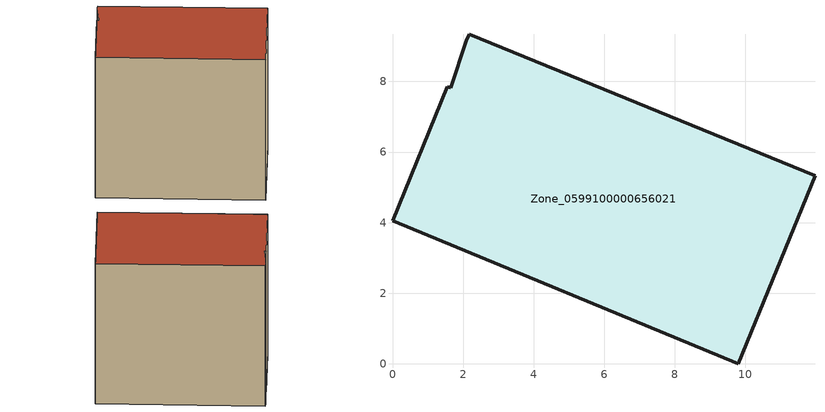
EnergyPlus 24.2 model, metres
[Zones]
Zone_0599100000656021
 floor ground (C_G): 0,4.05 1.56,7.84 1.66,7.83 2.1,9.16 2.17,9.34 11.97,5.33 9.79,0 z0
 wall outside (C_F): 2.17,9.34 2.1,9.16 1.66,7.83 1.56,7.84 0,4.05 9.79,0 11.97,5.33 2.17,9.34 z0:10.53
 roof outside (C_R): 1.56,7.84 0,4.05 9.79,0 11.97,5.33 2.17,9.34 2.1,9.16 1.66,7.83 z10.53
[BUILDING]
Pand.0599100000656021: North Axis=0; Terrain=City; Loads Convergence Tolerance Value=0.04; Temperature Convergence Tolerance Value=0.4; Solar Distribution=FullExterior; Maximum Number of Warmup Days=25; Minimum Number of Warmup Days=1
[Site:Location]
Rotterdam.The.Hague.AP_ZH_NLD Design_Conditions: Latitude=51.96; Longitude=4.45; Time Zone=1; Elevation=-4.5
[SITE:GROUNDTEMPERATURE:BUILDINGSURFACE]
18, 18, 18, 18, 18, 18, 18, 18, 18, 18, 18, 18
[MATERIAL] Thermal Absorptance=0.9; Solar Absorptance=0.7; Visible Absorptance=0.7
Name | Roughness | Thickness | Conductivity | Density | Specific Heat
G.TI.1946 | MediumSmooth | 0.15 | 1 | 540 | 1210
F.TI.1946 | Rough | 0.3 | 0.857143 | 1920 | 840
R.TI.1946 | MediumRough | 0.2 | 0.1 | 1500 | 1000
[CONSTRUCTION]
C_G: G.TI.1946
C_F: F.TI.1946
C_R: R.TI.1946
[ZONE]
Zone_0599100000656021: Type=1; Multiplier=1; Ceiling Height=Autocalculate; Volume=Autocalculate; Floor Area=autocalculate; Part of Total Floor Area=Yes
[ZONEINFILTRATION:DESIGNFLOWRATE]
Infil_Zone_0599100000656021: Zone or ZoneList or Space or SpaceList=Zone_0599100000656021; Schedule=AlwaysOn; Design Flow Rate Calculation Method=Flow/Area; Flow Rate per Floor Area=0.003; Constant Term Coefficient=1; Temperature Term Coefficient=0; Velocity Term Coefficient=0; Velocity Squared Term Coefficient=0
[HVACTEMPLATE:ZONE:IDEALLOADSAIRSYSTEM]
Zone_0599100000656021: Maximum Heating Supply Air Temperature=50; Minimum Cooling Supply Air Temperature=13; Maximum Heating Supply Air Humidity Ratio=0.0156; Minimum Cooling Supply Air Humidity Ratio=0.0077; Heating Limit=NoLimit; Cooling Limit=NoLimit; Dehumidification Control Type=ConstantSensibleHeatRatio; Cooling Sensible Heat Ratio=0.7; Dehumidification Setpoint=60; Humidification Control Type=None; Humidification Setpoint=30; Outdoor Air Method=None; Outdoor Air Flow Rate per Person=0.00944; Outdoor Air Flow Rate per Zone Floor Area=0; Outdoor Air Flow Rate per Zone=0; Demand Controlled Ventilation Type=None; Outdoor Air Economizer Type=NoEconomizer; Heat Recovery Type=None; Sensible Heat Recovery Effectiveness=0.7; Latent Heat Recovery Effectiveness=0.65
[ZONECONTROL:THERMOSTAT]
ThermostatControl_Zone_0599100000656021: Zone or ZoneList=Zone_0599100000656021; Control Type Schedule=DualSetpointControlType; Control 1=Thermostat_Zone_0599100000656021; Temperature Difference Between Cutout And Setpoint=0
[THERMOSTATSETPOINT:DUALSETPOINT]
Thermostat_Zone_0599100000656021: Heating Setpoint Temperature Schedule=HeatingSetpoint_Zone_0599100000656021; Cooling Setpoint Temperature Schedule=CoolingSetpoint_Zone_0599100000656021
[SCHEDULE:COMPACT]
HeatingSetpoint_Zone_0599100000656021: Through: 12/31, For: AllDays, Until: 24:00, 21
CoolingSetpoint_Zone_0599100000656021: Through: 12/31, For: AllDays, Until: 24:00, 24
DualSetpointControlType: Through: 12/31, For: AllDays, Until: 24:00, 4
AlwaysOn: Through: 12/31, For: AllDays, Until: 24:00, 1
